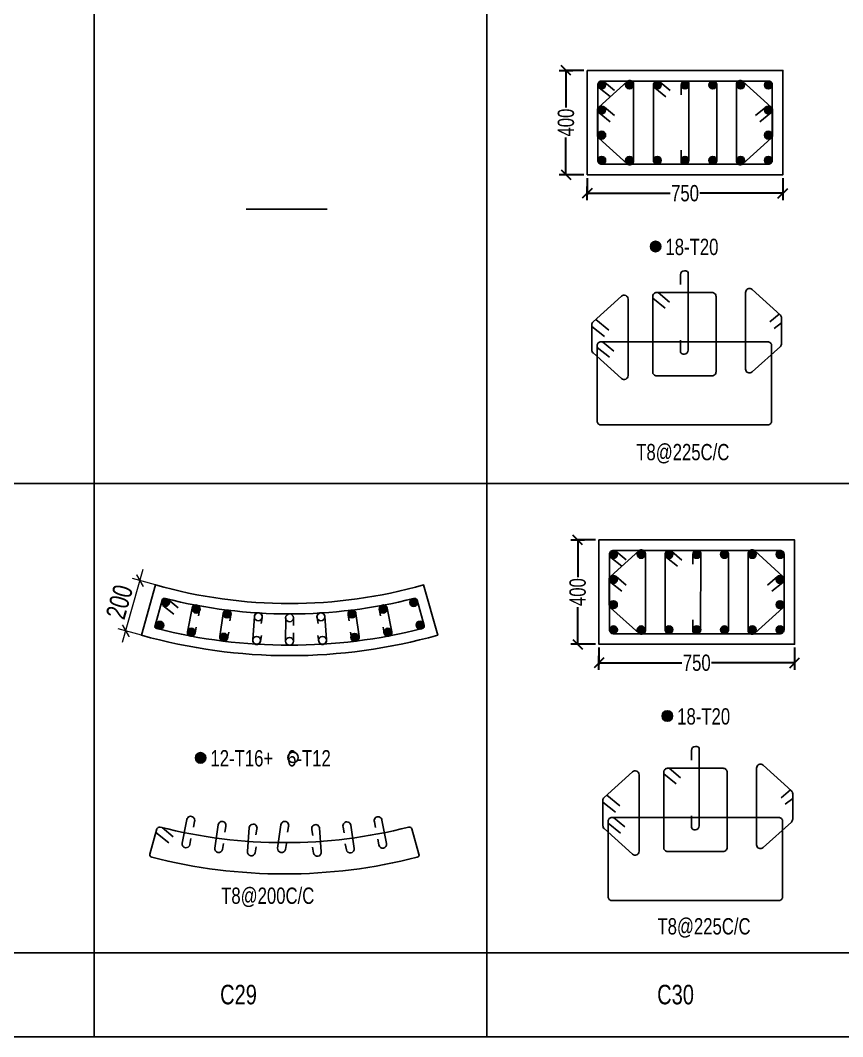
# Model space of a CAD drawing. Header units: millimetres. Extents: x 356 to 40629, y 2483 to 64847.
# Drawn here: x 34325 to 37477, y 11803 to 15699 of the extents above; entities that cross this region are included whole.
import ezdxf

# ---------------------------------------------------------------- set-up
doc = ezdxf.new("R2010")
doc.units = ezdxf.units.MM
for name, color, linetype in [('COL', 5, 'Continuous'), ('S-TIES', 3, 'Continuous'), ('TABLE', 11, 'Continuous'), ('Ties', 3, 'Continuous'), ('TXT3', 6, 'Continuous')]:
    doc.layers.add(name, color=color, linetype=linetype)
for name, color, linetype, lineweight in [('STR-COL-DIM', 8, 'Continuous', 18), ('STR-LEVEL TEXT', 110, 'Continuous', 30), ('TEXT', 4, 'Continuous', 20)]:
    doc.layers.add(name, color=color, linetype=linetype, lineweight=lineweight)
doc.styles.add('EL', font='swisscl.ttf')
doc.styles.add('SOBHA', font='swisscl.ttf')
doc.styles.add('sobha sed', font='swisscl.ttf')
doc.dimstyles.new('S-25', dxfattribs={"dimscale": 25, "dimtxt": 2.5, "dimasz": 1.5, "dimexe": 0.25, "dimexo": 0.5, "dimgap": 0.1, "dimtad": 0, "dimdec": 0, "dimrnd": 0.0005, "dimzin": 0, "dimdsep": 46, "dimtxsty": 'SOBHA', "dimblk": 'OBLIQUE', "dimcen": 0.09, "dimclrd": 8, "dimclre": 8, "dimclrt": 6, "dimadec": 0, "dimazin": 0, "dimtfac": 1, "dimtdec": 0, "dimtofl": 0, "dimtmove": 0, "dimatfit": 3, "dimfxl": 0.18, "dimtolj": 1, "dimtzin": 0, "dimlwd": -1, "dimlwe": -1, "dimarcsym": 0})
doc.dimstyles.new('S-30', dxfattribs={"dimscale": 30, "dimtxt": 2.5, "dimasz": 1.25, "dimexe": 1, "dimexo": 0, "dimgap": 0.5, "dimtad": 1, "dimdec": 0, "dimrnd": 0.0005, "dimzin": 0, "dimdsep": 46, "dimtxsty": 'EL', "dimblk": 'ARCHTICK', "dimcen": 0.09, "dimdle": 1.5, "dimclrd": 251, "dimclre": 251, "dimclrt": 6, "dimadec": 0, "dimazin": 0, "dimtfac": 1, "dimtdec": 0, "dimtofl": 0, "dimtmove": 0, "dimatfit": 3, "dimfxl": 2, "dimtolj": 1, "dimtzin": 0, "dimlwd": -1, "dimlwe": -1, "dimarcsym": 0})

# ---------------------------------------------------------------- blocks, each defined once
blk = doc.blocks.new('_ArchTick')
at = {"color": 0, "linetype": 'ByBlock', "const_width": 0.15}
blk.add_lwpolyline([(-0.5, -0.5), (0.5, 0.5)], dxfattribs=at)
blk = doc.blocks.new('*D637')
at = {"layer": 'TEXT', "color": 251, "linetype": 'Continuous', "transparency": 16777216}
for p, q in [((34717.6, 13315.4), (34796.2, 13594.6)), ((34843.6, 13534.5), (34755.2, 13559.4)), ((34789.4, 13342), (34700.9, 13366.9))]:
    blk.add_line(p, q, dxfattribs=at)
at = {"layer": 'TEXT', "color": 251, "transparency": 16777216, "xscale": 37.5, "yscale": 37.5, "zscale": 37.5}
for p, rotation in [((34784, 13551.2), 74.27149747670569), ((34729.8, 13358.7), 254.2714974767057)]:
    blk.add_blockref('_ArchTick', p, dxfattribs=dict(at, rotation=rotation))
at = {"layer": 'TEXT', "color": 6, "transparency": 16777216, "insert": (34705.5, 13469.5), "char_height": 75, "attachment_point": 5, "rotation": 74.2715, "style": 'EL'}
blk.add_mtext('\\A1;200', dxfattribs=at)
blk = doc.blocks.new('_Oblique')
at = {"color": 0, "linetype": 'ByBlock', "lineweight": -2}
for p, q in [((-0.5, -0.5), (0.5, 0.5)), ((0, 0.71), (0, -0.71))]:
    blk.add_line(p, q, dxfattribs=at)
blk = doc.blocks.new('*D638')
at = {"layer": 'STR-LEVEL TEXT', "color": 8, "transparency": 16777216}
for p, q in [((36530.4, 13707.2), (36455.3, 13707.2)), ((36461.5, 13707.2), (36461.5, 13564.7)), ((36461.5, 13307.2), (36461.5, 13449.7)), ((36530.4, 13307.2), (36455.3, 13307.2))]:
    blk.add_line(p, q, dxfattribs=at)
at = {"layer": 'STR-LEVEL TEXT', "color": 8, "transparency": 16777216, "xscale": 37.5, "yscale": 37.5, "zscale": 37.5}
for p, rotation in [((36461.5, 13707.2), 90), ((36461.5, 13307.2), 270)]:
    blk.add_blockref('_Oblique', p, dxfattribs=dict(at, rotation=rotation))
at = {"layer": 'STR-LEVEL TEXT', "color": 6, "transparency": 16777216, "insert": (36461.5, 13507.2), "char_height": 62.5, "attachment_point": 5, "rotation": 90, "style": 'SOBHA'}
blk.add_mtext('\\A1;400', dxfattribs=at)
blk = doc.blocks.new('*D639')
at = {"layer": 'STR-LEVEL TEXT', "color": 8, "transparency": 16777216}
for p, q in [((36542.9, 13294.7), (36542.9, 13229.9)), ((37292.9, 13294.7), (37292.9, 13229.9)), ((36542.9, 13236.1), (36861, 13236.1)), ((37292.9, 13236.1), (36974.8, 13236.1))]:
    blk.add_line(p, q, dxfattribs=at)
at = {"layer": 'STR-LEVEL TEXT', "color": 8, "transparency": 16777216, "xscale": 37.5, "yscale": 37.5, "zscale": 37.5, "rotation": 180}
blk.add_blockref('_Oblique', (36542.9, 13236.1), dxfattribs=at)
at = {"layer": 'STR-LEVEL TEXT', "color": 8, "transparency": 16777216, "xscale": 37.5, "yscale": 37.5, "zscale": 37.5}
blk.add_blockref('_Oblique', (37292.9, 13236.1), dxfattribs=at)
at = {"layer": 'STR-LEVEL TEXT', "color": 6, "transparency": 16777216, "insert": (36917.9, 13236.1), "char_height": 62.5, "attachment_point": 5, "style": 'SOBHA'}
blk.add_mtext('\\A1;750', dxfattribs=at)
blk = doc.blocks.new('*D640')
at = {"layer": 'STR-LEVEL TEXT', "color": 8, "transparency": 16777216}
for p, q in [((36485.5, 15507.4), (36410.4, 15507.4)), ((36416.7, 15507.4), (36416.7, 15364.9)), ((36416.7, 15107.4), (36416.7, 15249.9)), ((36485.5, 15107.4), (36410.4, 15107.4))]:
    blk.add_line(p, q, dxfattribs=at)
at = {"layer": 'STR-LEVEL TEXT', "color": 8, "transparency": 16777216, "xscale": 37.5, "yscale": 37.5, "zscale": 37.5}
for p, rotation in [((36416.7, 15507.4), 90), ((36416.7, 15107.4), 270)]:
    blk.add_blockref('_Oblique', p, dxfattribs=dict(at, rotation=rotation))
at = {"layer": 'STR-LEVEL TEXT', "color": 6, "transparency": 16777216, "insert": (36416.7, 15307.4), "char_height": 62.5, "attachment_point": 5, "rotation": 90, "style": 'SOBHA'}
blk.add_mtext('\\A1;400', dxfattribs=at)
blk = doc.blocks.new('*D641')
at = {"layer": 'STR-LEVEL TEXT', "color": 8, "transparency": 16777216}
for p, q in [((36498, 15094.9), (36498, 15030.1)), ((37248, 15094.9), (37248, 15030.1)), ((36498, 15036.3), (36816.1, 15036.3)), ((37248, 15036.3), (36929.9, 15036.3))]:
    blk.add_line(p, q, dxfattribs=at)
at = {"layer": 'STR-LEVEL TEXT', "color": 8, "transparency": 16777216, "xscale": 37.5, "yscale": 37.5, "zscale": 37.5, "rotation": 180}
blk.add_blockref('_Oblique', (36498, 15036.3), dxfattribs=at)
at = {"layer": 'STR-LEVEL TEXT', "color": 8, "transparency": 16777216, "xscale": 37.5, "yscale": 37.5, "zscale": 37.5}
blk.add_blockref('_Oblique', (37248, 15036.3), dxfattribs=at)
at = {"layer": 'STR-LEVEL TEXT', "color": 6, "transparency": 16777216, "insert": (36873, 15036.3), "char_height": 62.5, "attachment_point": 5, "style": 'SOBHA'}
blk.add_mtext('\\A1;750', dxfattribs=at)

msp = doc.modelspace()

# ---------------------------------------------------------------- hatches: boundary and pattern name
at = {"layer": 'S-TIES', "ltscale": 7}
h = msp.add_hatch(color=256, dxfattribs=at)
h.dxf.hatch_style = 1
edge = h.paths.add_edge_path()
edge.add_arc((36553.6, 15451.8), 15, 0, 360)
h = msp.add_hatch(color=256, dxfattribs=at)
h.dxf.hatch_style = 1
edge = h.paths.add_edge_path()
edge.add_arc((36660.1, 15451.8), 15, 0, 360)
h = msp.add_hatch(color=256, dxfattribs=at)
h.dxf.hatch_style = 1
edge = h.paths.add_edge_path()
edge.add_arc((36766.6, 15451.8), 15, 0, 360)
h = msp.add_hatch(color=256, dxfattribs=at)
h.dxf.hatch_style = 1
edge = h.paths.add_edge_path()
edge.add_arc((36873, 15451.8), 15, 0, 360)
h = msp.add_hatch(color=256, dxfattribs=at)
h.dxf.hatch_style = 1
edge = h.paths.add_edge_path()
edge.add_arc((36979.5, 15451.8), 15, 0, 360)
h = msp.add_hatch(color=256, dxfattribs=at)
h.dxf.hatch_style = 1
edge = h.paths.add_edge_path()
edge.add_arc((37086, 15451.8), 15, 0, 360)
h = msp.add_hatch(color=256, dxfattribs=at)
h.dxf.hatch_style = 1
edge = h.paths.add_edge_path()
edge.add_arc((37192.5, 15451.8), 15, 0, 360)
h = msp.add_hatch(color=256, dxfattribs=at)
h.dxf.hatch_style = 1
edge = h.paths.add_edge_path()
edge.add_arc((36553.6, 15355.5), 15, 0, 360)
h = msp.add_hatch(color=256, dxfattribs=at)
h.dxf.hatch_style = 1
edge = h.paths.add_edge_path()
edge.add_arc((37192.3, 15355.5), 15, 0, 360)
h = msp.add_hatch(color=256, dxfattribs=at)
h.dxf.hatch_style = 1
edge = h.paths.add_edge_path()
edge.add_arc((36553.7, 15259.1), 15, 0, 360)
h = msp.add_hatch(color=256, dxfattribs=at)
h.dxf.hatch_style = 1
edge = h.paths.add_edge_path()
edge.add_arc((37192.4, 15259.1), 15, 0, 360)
h = msp.add_hatch(color=256, dxfattribs=at)
h.dxf.hatch_style = 1
edge = h.paths.add_edge_path()
edge.add_arc((36553.7, 15162.7), 15, 0, 360)
h = msp.add_hatch(color=256, dxfattribs=at)
h.dxf.hatch_style = 1
edge = h.paths.add_edge_path()
edge.add_arc((36660.1, 15162.9), 15, 0, 360)
h = msp.add_hatch(color=256, dxfattribs=at)
h.dxf.hatch_style = 1
edge = h.paths.add_edge_path()
edge.add_arc((36766.6, 15162.9), 15, 0, 360)
h = msp.add_hatch(color=256, dxfattribs=at)
h.dxf.hatch_style = 1
edge = h.paths.add_edge_path()
edge.add_arc((36873, 15162.9), 15, 0, 360)
h = msp.add_hatch(color=256, dxfattribs=at)
h.dxf.hatch_style = 1
edge = h.paths.add_edge_path()
edge.add_arc((36979.5, 15162.9), 15, 0, 360)
h = msp.add_hatch(color=256, dxfattribs=at)
h.dxf.hatch_style = 1
edge = h.paths.add_edge_path()
edge.add_arc((37086, 15162.9), 15, 0, 360)
h = msp.add_hatch(color=256, dxfattribs=at)
h.dxf.hatch_style = 1
edge = h.paths.add_edge_path()
edge.add_arc((37192.4, 15162.7), 15, 0, 360)
h = msp.add_hatch(color=256, dxfattribs=at)
h.dxf.hatch_style = 1
edge = h.paths.add_edge_path()
edge.add_arc((36760.3, 14832.4), 20, 0, 360)
h = msp.add_hatch(color=256, dxfattribs=at)
h.dxf.hatch_style = 1
edge = h.paths.add_edge_path()
edge.add_arc((36598.5, 13651.7), 15, 0, 360)
h = msp.add_hatch(color=256, dxfattribs=at)
h.dxf.hatch_style = 1
edge = h.paths.add_edge_path()
edge.add_arc((36704.9, 13651.7), 15, 0, 360)
h = msp.add_hatch(color=256, dxfattribs=at)
h.dxf.hatch_style = 1
edge = h.paths.add_edge_path()
edge.add_arc((36811.4, 13651.7), 15, 0, 360)
h = msp.add_hatch(color=256, dxfattribs=at)
h.dxf.hatch_style = 1
edge = h.paths.add_edge_path()
edge.add_arc((36917.9, 13651.7), 15, 0, 360)
h = msp.add_hatch(color=256, dxfattribs=at)
h.dxf.hatch_style = 1
edge = h.paths.add_edge_path()
edge.add_arc((37024.4, 13651.7), 15, 0, 360)
h = msp.add_hatch(color=256, dxfattribs=at)
h.dxf.hatch_style = 1
edge = h.paths.add_edge_path()
edge.add_arc((37130.8, 13651.7), 15, 0, 360)
h = msp.add_hatch(color=256, dxfattribs=at)
h.dxf.hatch_style = 1
edge = h.paths.add_edge_path()
edge.add_arc((37237.3, 13651.7), 15, 0, 360)
h = msp.add_hatch(color=256, dxfattribs=at)
h.dxf.hatch_style = 1
edge = h.paths.add_edge_path()
edge.add_arc((36598.5, 13555.3), 15, 0, 360)
h = msp.add_hatch(color=256, dxfattribs=at)
h.dxf.hatch_style = 1
edge = h.paths.add_edge_path()
edge.add_arc((37237.2, 13555.3), 15, 0, 360)
h = msp.add_hatch(color=256, dxfattribs=at)
h.dxf.hatch_style = 1
edge = h.paths.add_edge_path()
edge.add_arc((34881.8, 13467.4), 15, 0, 360)
h = msp.add_hatch(color=256, dxfattribs=at)
h.dxf.hatch_style = 1
edge = h.paths.add_edge_path()
edge.add_arc((34998.3, 13443), 15, 0, 360)
h = msp.add_hatch(color=256, dxfattribs=at)
h.dxf.hatch_style = 1
edge = h.paths.add_edge_path()
edge.add_arc((35715.6, 13441.7), 15, 0, 360)
h = msp.add_hatch(color=256, dxfattribs=at)
h.dxf.hatch_style = 1
edge = h.paths.add_edge_path()
edge.add_arc((35832.9, 13467.4), 15, 0, 360)
h = msp.add_hatch(color=256, dxfattribs=at)
h.dxf.hatch_style = 1
edge = h.paths.add_edge_path()
edge.add_arc((36598.5, 13458.9), 15, 0, 360)
h = msp.add_hatch(color=256, dxfattribs=at)
h.dxf.hatch_style = 1
edge = h.paths.add_edge_path()
edge.add_arc((37237.2, 13458.9), 15, 0, 360)
h = msp.add_hatch(color=256, dxfattribs=at)
h.dxf.hatch_style = 1
edge = h.paths.add_edge_path()
edge.add_arc((35117, 13424.6), 15, 0, 360)
h = msp.add_hatch(color=256, dxfattribs=at)
h.dxf.hatch_style = 1
edge = h.paths.add_edge_path()
edge.add_arc((35596.1, 13424.6), 15, 0, 360)
h = msp.add_hatch(color=256, dxfattribs=at)
h.dxf.hatch_style = 1
edge = h.paths.add_edge_path()
edge.add_arc((34859.9, 13380.1), 15, 0, 360)
h = msp.add_hatch(color=256, dxfattribs=at)
h.dxf.hatch_style = 1
edge = h.paths.add_edge_path()
edge.add_arc((34980.7, 13353.6), 15, 0, 360)
h = msp.add_hatch(color=256, dxfattribs=at)
h.dxf.hatch_style = 1
edge = h.paths.add_edge_path()
edge.add_arc((35734, 13353.6), 15, 0, 360)
h = msp.add_hatch(color=256, dxfattribs=at)
h.dxf.hatch_style = 1
edge = h.paths.add_edge_path()
edge.add_arc((35857.3, 13380.7), 15, 0, 360)
h = msp.add_hatch(color=256, dxfattribs=at)
h.dxf.hatch_style = 1
edge = h.paths.add_edge_path()
edge.add_arc((36598.6, 13362.6), 15, 0, 360)
h = msp.add_hatch(color=256, dxfattribs=at)
h.dxf.hatch_style = 1
edge = h.paths.add_edge_path()
edge.add_arc((36704.9, 13362.7), 15, 0, 360)
h = msp.add_hatch(color=256, dxfattribs=at)
h.dxf.hatch_style = 1
edge = h.paths.add_edge_path()
edge.add_arc((36811.4, 13362.7), 15, 0, 360)
h = msp.add_hatch(color=256, dxfattribs=at)
h.dxf.hatch_style = 1
edge = h.paths.add_edge_path()
edge.add_arc((36917.9, 13362.7), 15, 0, 360)
h = msp.add_hatch(color=256, dxfattribs=at)
h.dxf.hatch_style = 1
edge = h.paths.add_edge_path()
edge.add_arc((37024.4, 13362.7), 15, 0, 360)
h = msp.add_hatch(color=256, dxfattribs=at)
h.dxf.hatch_style = 1
edge = h.paths.add_edge_path()
edge.add_arc((37130.8, 13362.7), 15, 0, 360)
h = msp.add_hatch(color=256, dxfattribs=at)
h.dxf.hatch_style = 1
edge = h.paths.add_edge_path()
edge.add_arc((37237.2, 13362.6), 15, 0, 360)
h = msp.add_hatch(color=256, dxfattribs=at)
h.dxf.hatch_style = 1
edge = h.paths.add_edge_path()
edge.add_arc((35104.7, 13335.4), 15, 0, 360)
h = msp.add_hatch(color=256, dxfattribs=at)
h.dxf.hatch_style = 1
edge = h.paths.add_edge_path()
edge.add_arc((35607.5, 13335.4), 15, 0, 360)
h = msp.add_hatch(color=256, dxfattribs=at)
h.dxf.hatch_style = 1
edge = h.paths.add_edge_path()
edge.add_arc((36805.2, 13032.2), 20, 0, 360)
h = msp.add_hatch(color=256, dxfattribs=at)
h.dxf.hatch_style = 1
edge = h.paths.add_edge_path()
edge.add_arc((35016.4, 12871.6), 20, 0, 360)

# ---------------------------------------------------------------- linework, layer by layer
at = {"layer": 'COL', "elevation": 0}
for points in [[(36498, 15507.4), (37248, 15507.4), (37248, 15107.4), (36498, 15107.4)], [(36542.9, 13707.2), (37292.9, 13707.2), (37292.9, 13307.2), (36542.9, 13307.2)]]:
    msp.add_lwpolyline(points, close=True, dxfattribs=at)
at = {"layer": 'COL'}
msp.add_lwpolyline([(34843.6, 13534.5), (34789.4, 13342, 0.138126), (35925.3, 13342), (35871.1, 13534.5, -0.138126)], format="xyb", close=True, dxfattribs=at)
at = {"layer": 'S-TIES', "ltscale": 7}
msp.add_line((35191.3, 14975.4, 0), (35501.6, 14975.4, 0), dxfattribs=at)
at = {"layer": 'S-TIES', "ltscale": 7, "elevation": 0}
for points in [[(36676.1, 15454.1), (36676.1, 15160.6, -0.650149), (36651, 15149.5), (36542.6, 15247.5, -0.211938), (36537.7, 15258.7), (36537.6, 15355.9, -0.211928), (36542.6, 15367), (36651, 15465.2, -0.650363)], [(36553.7, 15147.7), (37192.5, 15147.7, 0.414214), (37207.5, 15162.7), (37207.5, 15451.8, 0.414214), (37192.5, 15466.8), (36553.7, 15466.8, 0.414214), (36538.7, 15451.8), (36538.7, 15162.7, 0.414214)], [(36766.6, 15466.8), (36979.5, 15466.8, -0.414214), (36994.5, 15451.8), (36994.5, 15162.9, -0.414214), (36979.5, 15147.9), (36766.6, 15147.9, -0.414214), (36751.6, 15162.9), (36751.6, 15451.8, -0.414214)], [(37070, 15454.1), (37070, 15160.6, 0.650149), (37095, 15149.5), (37203.5, 15247.5, 0.211938), (37208.4, 15258.7), (37208.4, 15355.9, 0.211928), (37203.5, 15367), (37095.1, 15465.2, 0.650363)], [(36764, 14655.6), (36976.9, 14655.6, -0.414214), (36991.9, 14640.6), (36991.9, 14351.7, -0.414214), (36976.9, 14336.7), (36764, 14336.7, -0.414214), (36749, 14351.7), (36749, 14640.6, -0.414214)], [(37104.8, 14655.9), (37104.8, 14362.4, 0.650149), (37129.8, 14351.3), (37238.3, 14449.3, 0.211938), (37243.2, 14460.5), (37243.2, 14557.7, 0.211928), (37238.3, 14568.8), (37129.8, 14667, 0.650363)], [(36654.4, 14630.6), (36654.4, 14337.2, -0.650149), (36629.3, 14326), (36520.9, 14424.1, -0.211938), (36516, 14435.2), (36516, 14532.5, -0.211928), (36520.9, 14543.6), (36629.3, 14641.8, -0.650363)], [(36551.1, 14148), (37189.9, 14148, 0.414214), (37204.9, 14163), (37204.9, 14452.1, 0.414214), (37189.9, 14467.1), (36551.1, 14467.1, 0.414214), (36536.1, 14452.1), (36536.1, 14163, 0.414214)], [(36720.9, 13653.9), (36720.9, 13360.5, -0.650149), (36695.9, 13349.3), (36587.5, 13447.4, -0.211938), (36582.5, 13458.5), (36582.5, 13555.7, -0.211928), (36587.4, 13566.9), (36695.9, 13665, -0.650363)], [(36598.6, 13347.6), (37237.3, 13347.6, 0.414214), (37252.3, 13362.6), (37252.3, 13651.7, 0.414214), (37237.3, 13666.7), (36598.6, 13666.7, 0.414214), (36583.6, 13651.7), (36583.6, 13362.6, 0.414214)], [(36811.4, 13666.7), (37024.4, 13666.7, -0.414214), (37039.4, 13651.7), (37039.4, 13362.7, -0.414214), (37024.4, 13347.7), (36811.4, 13347.7, -0.414214), (36796.4, 13362.7), (36796.4, 13651.7, -0.414214)], [(37114.8, 13653.9), (37114.8, 13360.5, 0.650149), (37139.9, 13349.3), (37248.3, 13447.4, 0.211938), (37253.3, 13458.5), (37253.3, 13555.7, 0.211928), (37248.4, 13566.9), (37139.9, 13665, 0.650363)], [(36696.7, 12806.8), (36696.7, 12513.3, -0.650149), (36671.6, 12502.2), (36563.2, 12600.3, -0.211938), (36558.3, 12611.4), (36558.2, 12708.6, -0.211928), (36563.2, 12719.8), (36671.6, 12817.9, -0.650363)], [(36806.2, 12831.8), (37019.2, 12831.8, -0.414214), (37034.2, 12816.8), (37034.2, 12527.8, -0.414214), (37019.2, 12512.8), (36806.2, 12512.8, -0.414214), (36791.2, 12527.8), (36791.2, 12816.8, -0.414214)], [(37147.1, 12832.1), (37147.1, 12538.6, 0.650149), (37172.1, 12527.5), (37280.5, 12625.5, 0.211938), (37285.5, 12636.6), (37285.5, 12733.9, 0.211928), (37280.6, 12745), (37172.1, 12843.2, 0.650363)], [(36593.4, 12324.2), (37232.1, 12324.2, 0.414214), (37247.1, 12339.2), (37247.1, 12628.3, 0.414214), (37232.1, 12643.3), (36593.4, 12643.3, 0.414214), (36578.4, 12628.3), (36578.4, 12339.2, 0.414214)]]:
    msp.add_lwpolyline(points, format="xyb", close=True, dxfattribs=at)
for points in [[(36543.6, 15440.6), (36585.8, 15407.1)], [(36563.7, 15463), (36602.5, 15430.8)], [(36757.6, 15440.2), (36799.8, 15406.7)], [(36777.6, 15462.5), (36816.4, 15430.4)], [(36563.7, 15366.6), (36602.5, 15334.4)], [(37182.4, 15366.6), (37143.6, 15334.4)], [(36543.7, 15344.3), (36585.8, 15310.8)], [(37202.4, 15344.3), (37160.2, 15310.8)], [(36769.8, 14655.6), (36813.8, 14619.1)], [(36749, 14633.8), (36797.2, 14595.5)], [(36530.7, 14552.5), (36580.8, 14511)], [(37234.3, 14572.5), (37198.6, 14542.9)], [(37243.2, 14540.1), (37214.6, 14517.3)], [(36516, 14525.6), (36564.2, 14487.3)], [(36556.4, 14467.1), (36599.9, 14431.1)], [(36536.1, 14444.8), (36583.2, 14407.4)], [(36588.5, 13640.5), (36630.7, 13606.9)], [(36608.5, 13662.8), (36647.3, 13630.6)], [(36802.4, 13640), (36844.6, 13606.5)], [(36822.5, 13662.4), (36861.3, 13630.2)], [(36608.5, 13566.4), (36647.4, 13534.3)], [(37227.2, 13566.4), (37188.4, 13534.3)], [(36588.5, 13544.1), (36630.7, 13510.6)], [(37247.3, 13544.1), (37205.1, 13510.6)], [(36812.1, 12831.8), (36856.1, 12795.3)], [(36791.2, 12809.9), (36839.4, 12771.6)], [(37276.6, 12748.6), (37240.9, 12719)], [(36573, 12728.7), (36623.1, 12687.2)], [(37285.5, 12716.2), (37256.9, 12693.5)], [(36558.2, 12701.8), (36606.4, 12663.5)], [(36598.7, 12643.3), (36642.2, 12607.2)], [(36578.4, 12621), (36625.5, 12583.5)]]:
    msp.add_lwpolyline(points, dxfattribs=at)
for points in [[(36858.1, 15413.8), (36858.1, 15451.8, -0.414139), (36873.1, 15466.8), (36878, 15466.8, -0.414288), (36888, 15456.8), (36888, 15162.9, -0.414139), (36873, 15147.9), (36868, 15147.9, -0.414288), (36858, 15157.9), (36858, 15201.1)], [(36855.5, 14686), (36855.5, 14724, -0.414139), (36870.5, 14739), (36875.4, 14739, -0.414288), (36885.4, 14729), (36885.4, 14435.1, -0.414139), (36870.4, 14420.1), (36865.4, 14420.1, -0.414288), (36855.4, 14430.1), (36855.5, 14473.2)], [(36903, 13613.7), (36903, 13651.7, -0.414139), (36918, 13666.7), (36922.9, 13666.7, -0.414288), (36932.9, 13656.7), (36932.8, 13362.7, -0.414139), (36917.8, 13347.7), (36912.9, 13347.7, -0.414288), (36902.9, 13357.7), (36902.9, 13400.9)], [(36897.8, 12862.2), (36897.8, 12900.2, -0.414139), (36912.8, 12915.2), (36917.7, 12915.2, -0.414288), (36927.7, 12905.2), (36927.6, 12611.2, -0.414139), (36912.6, 12596.2), (36907.7, 12596.2, -0.414288), (36897.7, 12606.2), (36897.7, 12649.4)]]:
    msp.add_lwpolyline(points, format="xyb", dxfattribs=at)
at = {"layer": 'S-TIES', "ltscale": 7}
for points in [[(34868.7, 13476.1), (34841.6, 13379.8, 0.421393), (34848.7, 13367.4, 0.125688), (35865.9, 13367.4, 0.421393), (35873.1, 13379.8), (35846, 13476.1, 0.406704), (35833.9, 13483.1, -0.125049), (34880.8, 13483.1, 0.406704)], [(34849, 12599.2), (34821.8, 12502.9, 0.421393), (34829, 12490.5, 0.125688), (35846.2, 12490.5, 0.421393), (35853.3, 12502.9), (35826.2, 12599.2, 0.406704), (35814.1, 12606.2, -0.125049), (34861, 12606.2, 0.406704)]]:
    msp.add_lwpolyline(points, format="xyb", close=True, dxfattribs=at)
for points in [[(34871.8, 13456.2), (34914, 13422.7)], [(34891.9, 13478.5), (34930.7, 13446.3)], [(34869, 12604.2), (34910.9, 12569.4)], [(34844.9, 12584.9), (34894.3, 12545.7)]]:
    msp.add_lwpolyline(points, dxfattribs=at)
for centre, radius in [((36553.6, 15451.8, 0), 15), ((36660.1, 15451.8, 0), 15), ((36766.6, 15451.8, 0), 15), ((36873, 15451.8, 0), 15), ((36979.5, 15451.8, 0), 15), ((37086, 15451.8, 0), 15), ((37192.5, 15451.8, 0), 15), ((36553.6, 15355.5, 0), 15), ((37192.3, 15355.5, 0), 15), ((36553.7, 15259.1, 0), 15), ((37192.4, 15259.1, 0), 15), ((36553.7, 15162.7, 0), 15), ((36660.1, 15162.9, 0), 15), ((36766.6, 15162.9, 0), 15), ((36873, 15162.9, 0), 15), ((36979.5, 15162.9, 0), 15), ((37086, 15162.9, 0), 15), ((37192.4, 15162.7, 0), 15), ((36760.3, 14832.4, 0), 20), ((36598.5, 13651.7, 0), 15), ((36704.9, 13651.7, 0), 15), ((36811.4, 13651.7, 0), 15), ((36917.9, 13651.7, 0), 15), ((37024.4, 13651.7, 0), 15), ((37130.8, 13651.7, 0), 15), ((37237.3, 13651.7, 0), 15), ((36598.5, 13555.3, 0), 15), ((37237.2, 13555.3, 0), 15), ((34881.8, 13467.4), 15), ((34999.1, 13441.7), 15), ((35715.6, 13441.7), 15), ((35832.9, 13467.4), 15), ((36598.5, 13458.9, 0), 15), ((37237.2, 13458.9, 0), 15), ((35117.8, 13423.3), 15), ((35237.3, 13412.2), 15), ((35357.3, 13408.5), 15), ((35477.4, 13412.2), 15), ((35596.9, 13423.3), 15), ((34859.9, 13380.1), 15), ((34980.7, 13353.6), 15), ((35734, 13353.6), 15), ((35857.3, 13380.7), 15), ((36598.6, 13362.6, 0), 15), ((36704.9, 13362.7, 0), 15), ((36811.4, 13362.7, 0), 15), ((36917.9, 13362.7, 0), 15), ((37024.4, 13362.7, 0), 15), ((37130.8, 13362.7, 0), 15), ((37237.2, 13362.6, 0), 15), ((35105.5, 13334.1), 15), ((35231.2, 13322.4), 15), ((35357.3, 13318.5), 15), ((35483.5, 13322.4), 15), ((35606.6, 13333.8), 15), ((36805.2, 13032.2, 0), 20), ((35016.4, 12871.6, 0), 20), ((35370.7, 12873.4, 0), 20)]:
    msp.add_circle(centre, radius, dxfattribs=at)
at = {"layer": 'TABLE', "ltscale": 10}
for p, q in [((34607.8, 19002.1, 0), (34607.8, 11802.7, 0)), ((36113.1, 19002.1, 0), (36113.1, 11802.7, 0)), ((18883.5, 13923.9, 0), (40628.8, 13923.9, 0)), ((18883.5, 12123.7, 0), (40628.8, 12123.7, 0)), ((40628.8, 11802.7, 0), (18883.5, 11802.7, 0))]:
    msp.add_line(p, q, dxfattribs=at)
at = {"layer": 'Ties', "ltscale": 7, "elevation": 0}
for points in [[(34999.2, 13372.4), (34995.1, 13349.8), (34995.1, 13349.8, -0.986431), (34965.6, 13354.8), (34983.5, 13445.3, -1.083658), (35012.6, 13438.3), (35008.8, 13416.6)], [(35715.5, 13372.4), (35719.5, 13349.8), (35719.5, 13349.8, 0.986431), (35749.1, 13354.8), (35731.2, 13445.3, 1.083658), (35702.1, 13438.3), (35705.9, 13416.6)], [(35124, 13354), (35120, 13331.3), (35120, 13331.3, -0.986431), (35090.4, 13336.4), (35103.3, 13425.6, -1.083658), (35132.4, 13418.6), (35128.5, 13396.9)], [(35249.5, 13341.2), (35245.4, 13318.5), (35245.4, 13318.5, -0.986431), (35215.9, 13323.6), (35222.7, 13415.1, -1.083658), (35251.9, 13408.2), (35248, 13386.4)], [(35465.2, 13341.2), (35469.2, 13318.5), (35469.2, 13318.5, 0.986431), (35498.8, 13323.6), (35491.9, 13415.1, 1.083658), (35462.8, 13408.2), (35466.6, 13386.4)], [(35590.7, 13354), (35594.7, 13331.3), (35594.7, 13331.3, 0.986431), (35624.3, 13336.4), (35611.4, 13425.6, 1.083658), (35582.3, 13418.6), (35586.1, 13396.9)], [(34979.4, 12562), (34975.4, 12539.3), (34975.4, 12539.3, -0.986431), (34945.8, 12544.4), (34963.7, 12634.9, -1.083658), (34992.9, 12627.9), (34989, 12606.2)], [(35104.3, 12543.6), (35100.2, 12520.9), (35100.2, 12520.9, -0.986431), (35070.6, 12526), (35083.5, 12615.1, -1.083658), (35112.6, 12608.2), (35108.8, 12586.4)], [(35345.1, 12543.6), (35341.1, 12520.9), (35341.1, 12520.9, -0.986431), (35311.5, 12526), (35324.4, 12615.1, -1.083658), (35353.5, 12608.2), (35349.6, 12586.4)], [(35570.9, 12541.9), (35575, 12519.3), (35575, 12519.3, 0.986431), (35604.5, 12524.4), (35591.7, 12613.5, 1.083658), (35562.6, 12606.5), (35566.4, 12584.8)], [(35695.7, 12560.3), (35699.8, 12537.7), (35699.8, 12537.7, 0.986431), (35729.4, 12542.8), (35711.5, 12633.2, 1.083658), (35682.3, 12626.3), (35686.2, 12604.5)], [(35229.7, 12530.8), (35225.7, 12508.1), (35225.7, 12508.1, -0.986431), (35196.1, 12513.2), (35203, 12604.7, -1.083658), (35232.1, 12597.8), (35228.3, 12576)], [(35445.4, 12529.1), (35449.5, 12506.5), (35449.5, 12506.5, 0.986431), (35479, 12511.6), (35472.2, 12603, 1.083658), (35443.1, 12596.1), (35446.9, 12574.3)]]:
    msp.add_lwpolyline(points, format="xyb", dxfattribs=at)
at = {"layer": 'Ties', "ltscale": 7}
for points in [[(35342.4, 13408), (35342.3, 13318.5)], [(35372.4, 13408), (35372.3, 13378.7)], [(35372.3, 13350.5), (35372.3, 13318.5)]]:
    msp.add_lwpolyline(points, dxfattribs=at)

# ---------------------------------------------------------------- texts
at = {"layer": 'STR-COL-DIM', "color": 6, "char_height": 62.5, "width": 636.777, "attachment_point": 1, "style": 'sobha sed'}
for s, insert in [('18-T20 ', (36798, 14862.1, 0)), ('18-T20 ', (36842.9, 13061.9, 0)), ('12-T16+   6-T12', (35054.1, 12901.3))]:
    msp.add_mtext(s, dxfattribs=dict(at, insert=insert))
at = {"layer": 'TXT3', "color": 4, "ltscale": 7, "style": 'sobha sed'}
for s, p in [('T8@225C/C', (36685.9, 14012.7, 0)), ('T8@200C/C', (35095.1, 12311.9)), ('T8@225C/C', (36767.3, 12194.5, 0))]:
    msp.add_text(s, height=62.5, dxfattribs=at).set_placement(p)
at = {"layer": 'TXT3', "ltscale": 7, "style": 'sobha sed'}
for s, p in [('C29', (35091.1, 11926.6, 0)), ('C30', (36766.2, 11926.6, 0))]:
    msp.add_text(s, height=75, dxfattribs=at).set_placement(p)

# ---------------------------------------------------------------- dimensions: what is measured, and where the dimension line sits
at = {"layer": 'STR-LEVEL TEXT'}
for base, p1, p2, picture, middle in [((36416.7, 15507.4, 0), (36498, 15107.4, 0), (36498, 15507.4, 0), '*D640', (36416.7, 15307.4, 0)), ((36461.5, 13707.2, 0), (36542.9, 13307.2, 0), (36542.9, 13707.2, 0), '*D638', (36461.5, 13507.2, 0))]:
    dim = msp.add_linear_dim(base=base, p1=p1, p2=p2, angle=90, dimstyle='S-25', dxfattribs=at)
    dim.commit()
    dim.dimension.update_dxf_attribs({"geometry": picture, "text_midpoint": middle})
for base, p1, p2, picture, middle in [((37248, 15036.3, 0), (36498, 15107.4, 0), (37248, 15107.4, 0), '*D641', (36873, 15036.3, 0)), ((37292.9, 13236.1, 0), (36542.9, 13307.2, 0), (37292.9, 13307.2, 0), '*D639', (36917.9, 13236.1, 0))]:
    dim = msp.add_linear_dim(base=base, p1=p1, p2=p2, dimstyle='S-25', dxfattribs=at)
    dim.commit()
    dim.dimension.update_dxf_attribs({"geometry": picture, "text_midpoint": middle})
at = {"layer": 'TEXT'}
dim = msp.add_aligned_dim(p1=(34789.4, 13342), p2=(34843.6, 13534.5), distance=61.9, dimstyle='S-30', override={"dimarcsym": 1}, dxfattribs=at)
dim.commit()
dim.dimension.update_dxf_attribs({"geometry": '*D637', "text_midpoint": (34705.5, 13469.5)})

doc.saveas('drawing.dxf')
